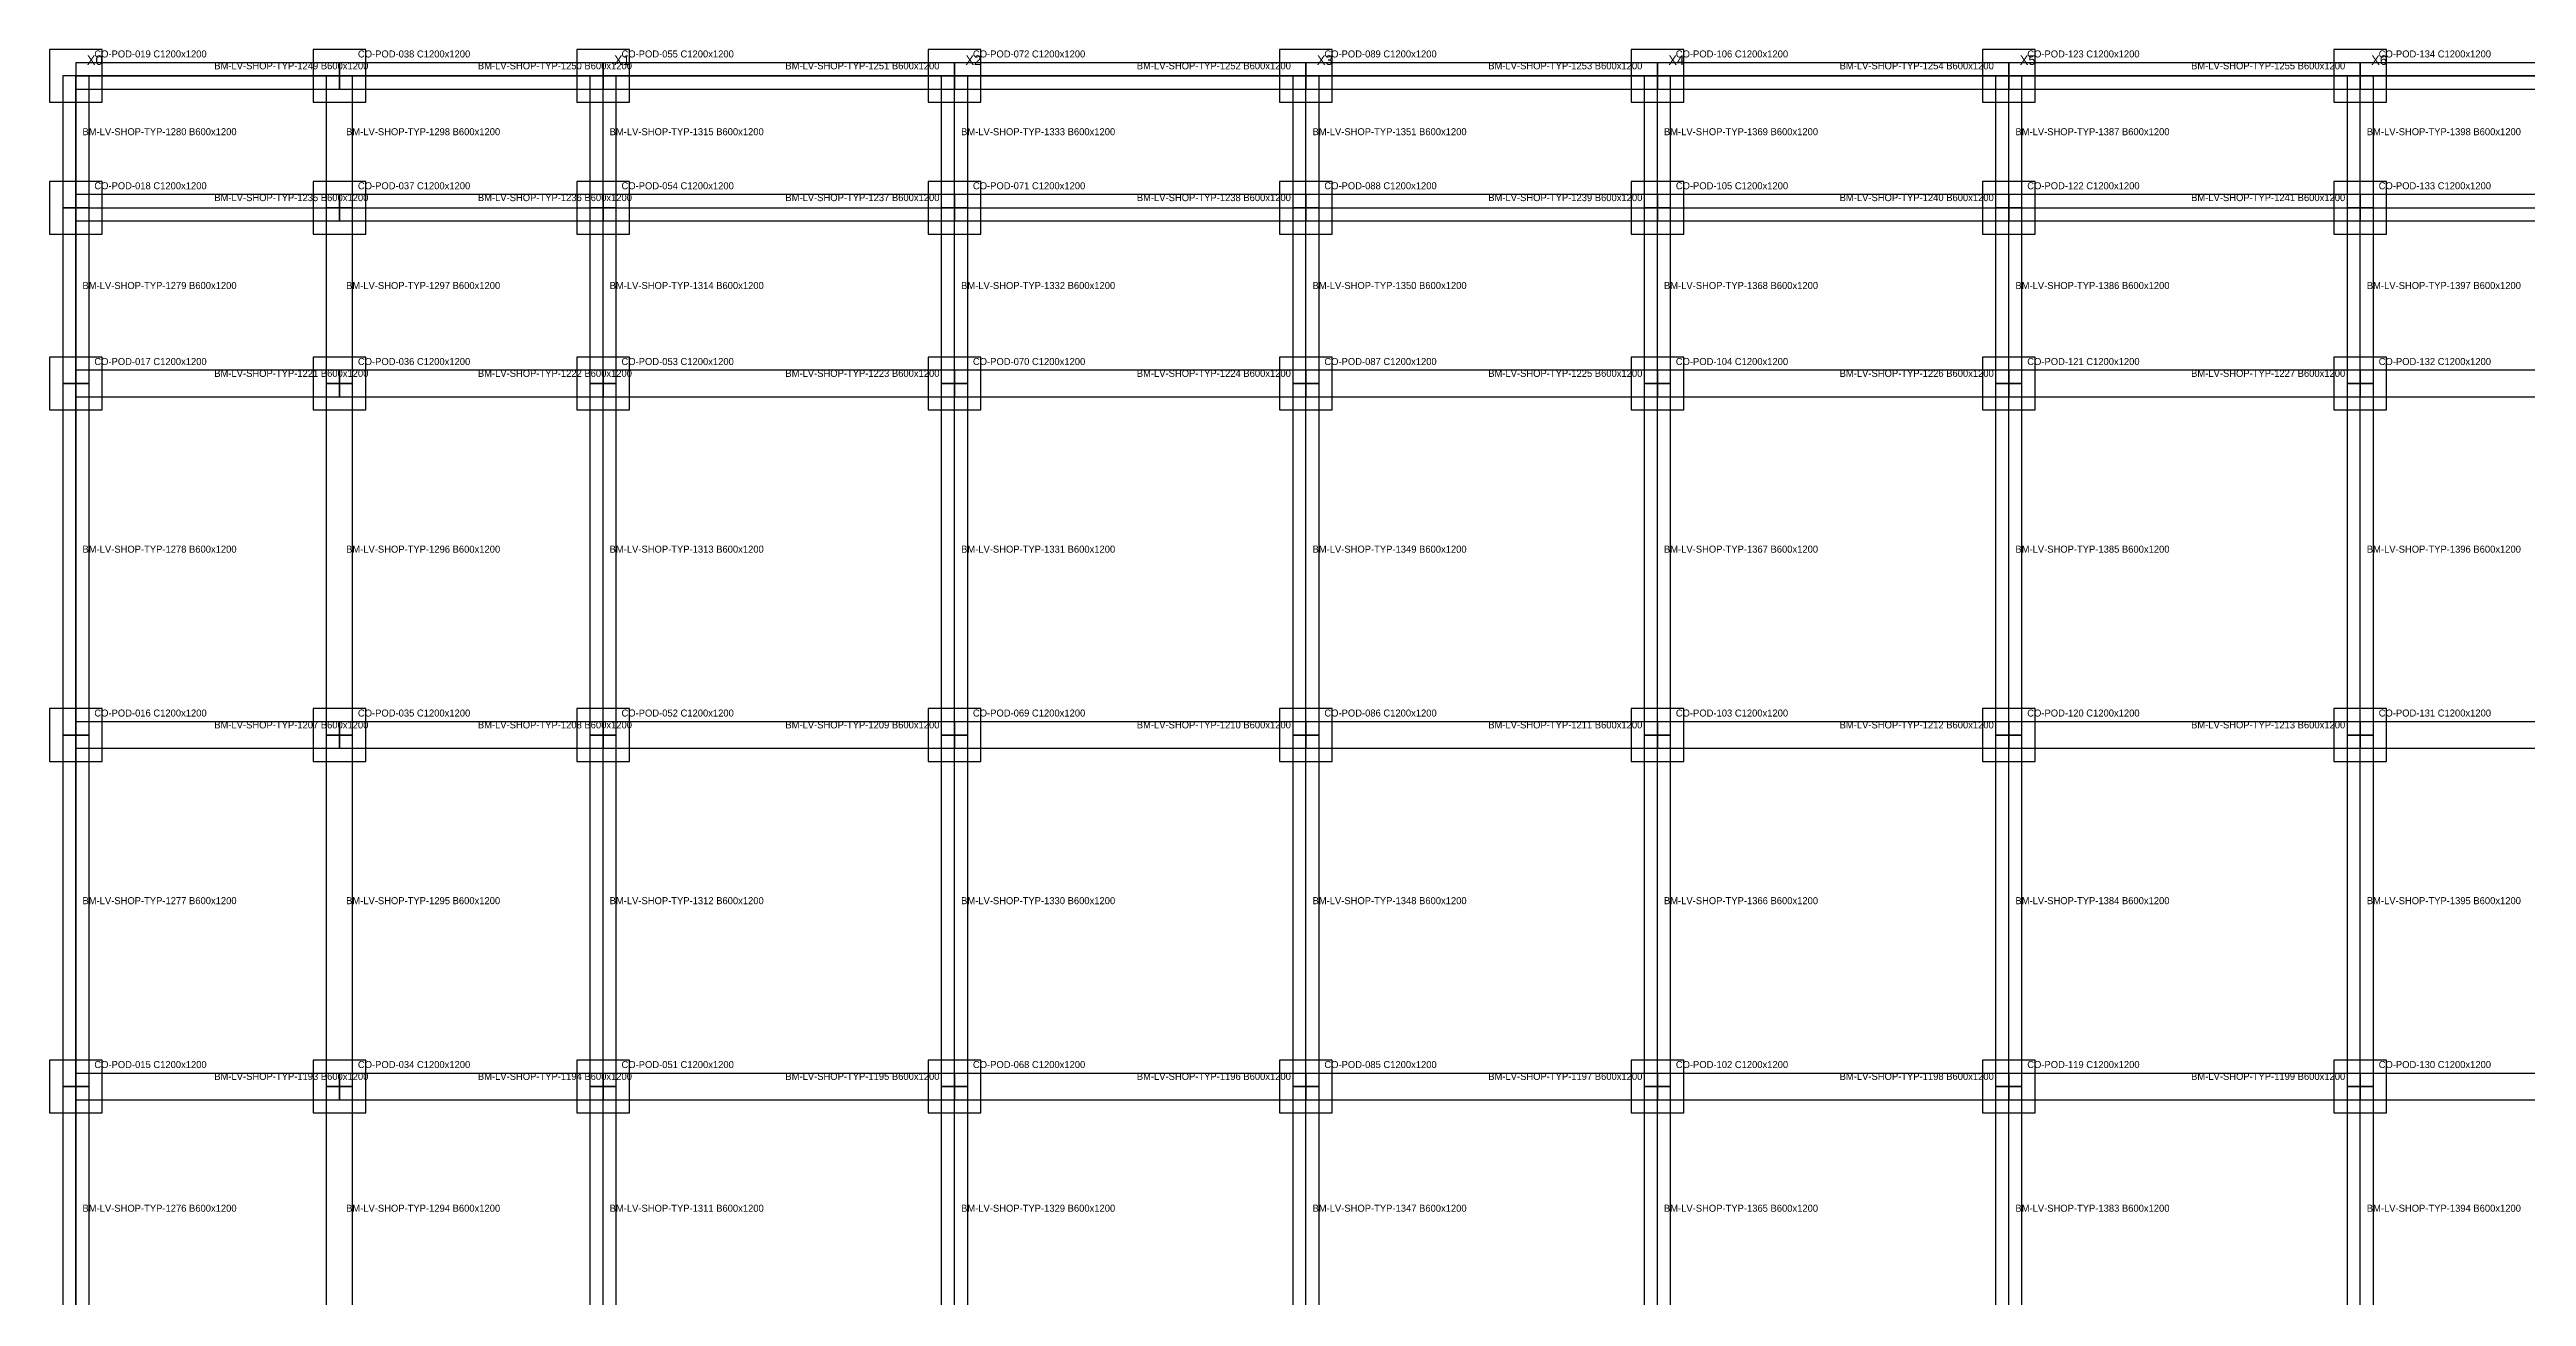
# Model space of a CAD drawing. Header units: millimetres. Extents: x -600 to 227101, y -254450 to 109948.
# Drawn here: x -600 to 55784, y -52778 to -24400 of the extents above; entities that cross this region are included whole.
import ezdxf

# ---------------------------------------------------------------- set-up
doc = ezdxf.new("R2010")
doc.units = ezdxf.units.MM
for name, color, linetype in [('LV-SHOP-TYP_BEAM', 5, 'Continuous'), ('LV-SHOP-TYP_COLUMN', 1, 'Continuous'), ('LV-SHOP-TYP_GRID', 8, 'Continuous'), ('LV-SHOP-TYP_KEEP_OUT', 4, 'Continuous'), ('LV-SHOP-TYP_SLAB', 7, 'Continuous'), ('TEXT', 7, 'Continuous')]:
    doc.layers.add(name, color=color, linetype=linetype)

msp = doc.modelspace()

# ---------------------------------------------------------------- linework, layer by layer
at = {"layer": 'LV-SHOP-TYP_BEAM'}
for points in [[(0, -24700), (0, -25300), (6000, -25300), (6000, -24700), (0, -24700)], [(6000, -24700), (6000, -25300), (12000, -25300), (12000, -24700), (6000, -24700)], [(12000, -24700), (12000, -25300), (20000, -25300), (20000, -24700), (12000, -24700)], [(20000, -24700), (20000, -25300), (28000, -25300), (28000, -24700), (20000, -24700)], [(28000, -24700), (28000, -25300), (36000, -25300), (36000, -24700), (28000, -24700)], [(36000, -24700), (36000, -25300), (44000, -25300), (44000, -24700), (36000, -24700)], [(44000, -24700), (44000, -25300), (52000, -25300), (52000, -24700), (44000, -24700)], [(52000, -24700), (52000, -25300), (60000, -25300), (60000, -24700), (52000, -24700)], [(-300, -28000), (300, -28000), (300, -25000), (-300, -25000), (-300, -28000)], [(5700, -28000), (6300, -28000), (6300, -25000), (5700, -25000), (5700, -28000)], [(11700, -28000), (12300, -28000), (12300, -25000), (11700, -25000), (11700, -28000)], [(19700, -28000), (20300, -28000), (20300, -25000), (19700, -25000), (19700, -28000)], [(27700, -28000), (28300, -28000), (28300, -25000), (27700, -25000), (27700, -28000)], [(35700, -28000), (36300, -28000), (36300, -25000), (35700, -25000), (35700, -28000)], [(43700, -28000), (44300, -28000), (44300, -25000), (43700, -25000), (43700, -28000)], [(51700, -28000), (52300, -28000), (52300, -25000), (51700, -25000), (51700, -28000)], [(-300, -32000), (300, -32000), (300, -28000), (-300, -28000), (-300, -32000)], [(0, -27700), (0, -28300), (6000, -28300), (6000, -27700), (0, -27700)], [(5700, -32000), (6300, -32000), (6300, -28000), (5700, -28000), (5700, -32000)], [(6000, -27700), (6000, -28300), (12000, -28300), (12000, -27700), (6000, -27700)], [(11700, -32000), (12300, -32000), (12300, -28000), (11700, -28000), (11700, -32000)], [(12000, -27700), (12000, -28300), (20000, -28300), (20000, -27700), (12000, -27700)], [(19700, -32000), (20300, -32000), (20300, -28000), (19700, -28000), (19700, -32000)], [(20000, -27700), (20000, -28300), (28000, -28300), (28000, -27700), (20000, -27700)], [(27700, -32000), (28300, -32000), (28300, -28000), (27700, -28000), (27700, -32000)], [(28000, -27700), (28000, -28300), (36000, -28300), (36000, -27700), (28000, -27700)], [(35700, -32000), (36300, -32000), (36300, -28000), (35700, -28000), (35700, -32000)], [(36000, -27700), (36000, -28300), (44000, -28300), (44000, -27700), (36000, -27700)], [(43700, -32000), (44300, -32000), (44300, -28000), (43700, -28000), (43700, -32000)], [(44000, -27700), (44000, -28300), (52000, -28300), (52000, -27700), (44000, -27700)], [(51700, -32000), (52300, -32000), (52300, -28000), (51700, -28000), (51700, -32000)], [(52000, -27700), (52000, -28300), (60000, -28300), (60000, -27700), (52000, -27700)], [(-300, -40000), (300, -40000), (300, -32000), (-300, -32000), (-300, -40000)], [(0, -31700), (0, -32300), (6000, -32300), (6000, -31700), (0, -31700)], [(5700, -40000), (6300, -40000), (6300, -32000), (5700, -32000), (5700, -40000)], [(6000, -31700), (6000, -32300), (12000, -32300), (12000, -31700), (6000, -31700)], [(11700, -40000), (12300, -40000), (12300, -32000), (11700, -32000), (11700, -40000)], [(12000, -31700), (12000, -32300), (20000, -32300), (20000, -31700), (12000, -31700)], [(19700, -40000), (20300, -40000), (20300, -32000), (19700, -32000), (19700, -40000)], [(20000, -31700), (20000, -32300), (28000, -32300), (28000, -31700), (20000, -31700)], [(27700, -40000), (28300, -40000), (28300, -32000), (27700, -32000), (27700, -40000)], [(28000, -31700), (28000, -32300), (36000, -32300), (36000, -31700), (28000, -31700)], [(35700, -40000), (36300, -40000), (36300, -32000), (35700, -32000), (35700, -40000)], [(36000, -31700), (36000, -32300), (44000, -32300), (44000, -31700), (36000, -31700)], [(43700, -40000), (44300, -40000), (44300, -32000), (43700, -32000), (43700, -40000)], [(44000, -31700), (44000, -32300), (52000, -32300), (52000, -31700), (44000, -31700)], [(51700, -40000), (52300, -40000), (52300, -32000), (51700, -32000), (51700, -40000)], [(52000, -31700), (52000, -32300), (60000, -32300), (60000, -31700), (52000, -31700)], [(-300, -48000), (300, -48000), (300, -40000), (-300, -40000), (-300, -48000)], [(0, -39700), (0, -40300), (6000, -40300), (6000, -39700), (0, -39700)], [(5700, -48000), (6300, -48000), (6300, -40000), (5700, -40000), (5700, -48000)], [(6000, -39700), (6000, -40300), (12000, -40300), (12000, -39700), (6000, -39700)], [(11700, -48000), (12300, -48000), (12300, -40000), (11700, -40000), (11700, -48000)], [(12000, -39700), (12000, -40300), (20000, -40300), (20000, -39700), (12000, -39700)], [(19700, -48000), (20300, -48000), (20300, -40000), (19700, -40000), (19700, -48000)], [(20000, -39700), (20000, -40300), (28000, -40300), (28000, -39700), (20000, -39700)], [(27700, -48000), (28300, -48000), (28300, -40000), (27700, -40000), (27700, -48000)], [(28000, -39700), (28000, -40300), (36000, -40300), (36000, -39700), (28000, -39700)], [(35700, -48000), (36300, -48000), (36300, -40000), (35700, -40000), (35700, -48000)], [(36000, -39700), (36000, -40300), (44000, -40300), (44000, -39700), (36000, -39700)], [(43700, -48000), (44300, -48000), (44300, -40000), (43700, -40000), (43700, -48000)], [(44000, -39700), (44000, -40300), (52000, -40300), (52000, -39700), (44000, -39700)], [(51700, -48000), (52300, -48000), (52300, -40000), (51700, -40000), (51700, -48000)], [(52000, -39700), (52000, -40300), (60000, -40300), (60000, -39700), (52000, -39700)], [(0, -47700), (0, -48300), (6000, -48300), (6000, -47700), (0, -47700)], [(6000, -47700), (6000, -48300), (12000, -48300), (12000, -47700), (6000, -47700)], [(12000, -47700), (12000, -48300), (20000, -48300), (20000, -47700), (12000, -47700)], [(20000, -47700), (20000, -48300), (28000, -48300), (28000, -47700), (20000, -47700)], [(28000, -47700), (28000, -48300), (36000, -48300), (36000, -47700), (28000, -47700)], [(36000, -47700), (36000, -48300), (44000, -48300), (44000, -47700), (36000, -47700)], [(44000, -47700), (44000, -48300), (52000, -48300), (52000, -47700), (44000, -47700)], [(52000, -47700), (52000, -48300), (60000, -48300), (60000, -47700), (52000, -47700)], [(-300, -54000), (300, -54000), (300, -48000), (-300, -48000), (-300, -54000)], [(5700, -54000), (6300, -54000), (6300, -48000), (5700, -48000), (5700, -54000)], [(11700, -54000), (12300, -54000), (12300, -48000), (11700, -48000), (11700, -54000)], [(19700, -54000), (20300, -54000), (20300, -48000), (19700, -48000), (19700, -54000)], [(27700, -54000), (28300, -54000), (28300, -48000), (27700, -48000), (27700, -54000)], [(35700, -54000), (36300, -54000), (36300, -48000), (35700, -48000), (35700, -54000)], [(43700, -54000), (44300, -54000), (44300, -48000), (43700, -48000), (43700, -54000)], [(51700, -54000), (52300, -54000), (52300, -48000), (51700, -48000), (51700, -54000)]]:
    msp.add_lwpolyline(points, close=True, dxfattribs=at)
at = {"layer": 'LV-SHOP-TYP_COLUMN'}
for points in [[(-600, -25600), (600, -25600), (600, -24400), (-600, -24400), (-600, -25600)], [(5400, -25600), (6600, -25600), (6600, -24400), (5400, -24400), (5400, -25600)], [(11400, -25600), (12600, -25600), (12600, -24400), (11400, -24400), (11400, -25600)], [(19400, -25600), (20600, -25600), (20600, -24400), (19400, -24400), (19400, -25600)], [(27400, -25600), (28600, -25600), (28600, -24400), (27400, -24400), (27400, -25600)], [(35400, -25600), (36600, -25600), (36600, -24400), (35400, -24400), (35400, -25600)], [(43400, -25600), (44600, -25600), (44600, -24400), (43400, -24400), (43400, -25600)], [(51400, -25600), (52600, -25600), (52600, -24400), (51400, -24400), (51400, -25600)], [(-600, -28600), (600, -28600), (600, -27400), (-600, -27400), (-600, -28600)], [(5400, -28600), (6600, -28600), (6600, -27400), (5400, -27400), (5400, -28600)], [(11400, -28600), (12600, -28600), (12600, -27400), (11400, -27400), (11400, -28600)], [(19400, -28600), (20600, -28600), (20600, -27400), (19400, -27400), (19400, -28600)], [(27400, -28600), (28600, -28600), (28600, -27400), (27400, -27400), (27400, -28600)], [(35400, -28600), (36600, -28600), (36600, -27400), (35400, -27400), (35400, -28600)], [(43400, -28600), (44600, -28600), (44600, -27400), (43400, -27400), (43400, -28600)], [(51400, -28600), (52600, -28600), (52600, -27400), (51400, -27400), (51400, -28600)], [(-600, -32600), (600, -32600), (600, -31400), (-600, -31400), (-600, -32600)], [(5400, -32600), (6600, -32600), (6600, -31400), (5400, -31400), (5400, -32600)], [(11400, -32600), (12600, -32600), (12600, -31400), (11400, -31400), (11400, -32600)], [(19400, -32600), (20600, -32600), (20600, -31400), (19400, -31400), (19400, -32600)], [(27400, -32600), (28600, -32600), (28600, -31400), (27400, -31400), (27400, -32600)], [(35400, -32600), (36600, -32600), (36600, -31400), (35400, -31400), (35400, -32600)], [(43400, -32600), (44600, -32600), (44600, -31400), (43400, -31400), (43400, -32600)], [(51400, -32600), (52600, -32600), (52600, -31400), (51400, -31400), (51400, -32600)], [(-600, -40600), (600, -40600), (600, -39400), (-600, -39400), (-600, -40600)], [(5400, -40600), (6600, -40600), (6600, -39400), (5400, -39400), (5400, -40600)], [(11400, -40600), (12600, -40600), (12600, -39400), (11400, -39400), (11400, -40600)], [(19400, -40600), (20600, -40600), (20600, -39400), (19400, -39400), (19400, -40600)], [(27400, -40600), (28600, -40600), (28600, -39400), (27400, -39400), (27400, -40600)], [(35400, -40600), (36600, -40600), (36600, -39400), (35400, -39400), (35400, -40600)], [(43400, -40600), (44600, -40600), (44600, -39400), (43400, -39400), (43400, -40600)], [(51400, -40600), (52600, -40600), (52600, -39400), (51400, -39400), (51400, -40600)], [(-600, -48600), (600, -48600), (600, -47400), (-600, -47400), (-600, -48600)], [(5400, -48600), (6600, -48600), (6600, -47400), (5400, -47400), (5400, -48600)], [(11400, -48600), (12600, -48600), (12600, -47400), (11400, -47400), (11400, -48600)], [(19400, -48600), (20600, -48600), (20600, -47400), (19400, -47400), (19400, -48600)], [(27400, -48600), (28600, -48600), (28600, -47400), (27400, -47400), (27400, -48600)], [(35400, -48600), (36600, -48600), (36600, -47400), (35400, -47400), (35400, -48600)], [(43400, -48600), (44600, -48600), (44600, -47400), (43400, -47400), (43400, -48600)], [(51400, -48600), (52600, -48600), (52600, -47400), (51400, -47400), (51400, -48600)]]:
    msp.add_lwpolyline(points, close=True, dxfattribs=at)
at = {"layer": 'LV-SHOP-TYP_GRID'}
for points in [[(0, -127000), (0, -25000)], [(0, -25000), (104000, -25000)], [(12000, -127000), (12000, -25000)], [(20000, -127000), (20000, -25000)], [(28000, -127000), (28000, -25000)], [(36000, -127000), (36000, -25000)], [(44000, -127000), (44000, -25000)], [(52000, -127000), (52000, -25000)], [(0, -28000), (104000, -28000)]]:
    msp.add_lwpolyline(points, dxfattribs=at)
at = {"layer": 'LV-SHOP-TYP_KEEP_OUT'}
msp.add_lwpolyline([(0, -28000), (104000, -28000), (104000, -25000), (0, -25000), (0, -28000)], close=True, dxfattribs=at)
at = {"layer": 'LV-SHOP-TYP_SLAB'}
msp.add_lwpolyline([(0, -127000), (104000, -127000), (104000, -25000), (0, -25000), (0, -127000)], close=True, dxfattribs=at)

# ---------------------------------------------------------------- texts
at = {"layer": 'TEXT'}
for s, height, p in [('X0', 220, (250, -24750)), ('CO-POD-019 C1200x1200', 160, (420, -24580)), ('BM-LV-SHOP-TYP-1249 B600x1200', 160, (3150, -24850)), ('CO-POD-038 C1200x1200', 160, (6420, -24580)), ('BM-LV-SHOP-TYP-1250 B600x1200', 160, (9150, -24850)), ('X1', 220, (12250, -24750)), ('CO-POD-055 C1200x1200', 160, (12420, -24580)), ('BM-LV-SHOP-TYP-1251 B600x1200', 160, (16150, -24850)), ('X2', 220, (20250, -24750)), ('CO-POD-072 C1200x1200', 160, (20420, -24580)), ('BM-LV-SHOP-TYP-1252 B600x1200', 160, (24150, -24850)), ('X3', 220, (28250, -24750)), ('CO-POD-089 C1200x1200', 160, (28420, -24580)), ('BM-LV-SHOP-TYP-1253 B600x1200', 160, (32150, -24850)), ('X4', 220, (36250, -24750)), ('CO-POD-106 C1200x1200', 160, (36420, -24580)), ('BM-LV-SHOP-TYP-1254 B600x1200', 160, (40150, -24850)), ('X5', 220, (44250, -24750)), ('CO-POD-123 C1200x1200', 160, (44420, -24580)), ('BM-LV-SHOP-TYP-1255 B600x1200', 160, (48150, -24850)), ('X6', 220, (52250, -24750)), ('CO-POD-134 C1200x1200', 160, (52420, -24580)), ('BM-LV-SHOP-TYP-1280 B600x1200', 160, (150, -26350)), ('BM-LV-SHOP-TYP-1298 B600x1200', 160, (6150, -26350)), ('BM-LV-SHOP-TYP-1315 B600x1200', 160, (12150, -26350)), ('BM-LV-SHOP-TYP-1333 B600x1200', 160, (20150, -26350)), ('BM-LV-SHOP-TYP-1351 B600x1200', 160, (28150, -26350)), ('BM-LV-SHOP-TYP-1369 B600x1200', 160, (36150, -26350)), ('BM-LV-SHOP-TYP-1387 B600x1200', 160, (44150, -26350)), ('BM-LV-SHOP-TYP-1398 B600x1200', 160, (52150, -26350)), ('CO-POD-018 C1200x1200', 160, (420, -27580)), ('CO-POD-037 C1200x1200', 160, (6420, -27580)), ('CO-POD-054 C1200x1200', 160, (12420, -27580)), ('CO-POD-071 C1200x1200', 160, (20420, -27580)), ('CO-POD-088 C1200x1200', 160, (28420, -27580)), ('CO-POD-105 C1200x1200', 160, (36420, -27580)), ('CO-POD-122 C1200x1200', 160, (44420, -27580)), ('CO-POD-133 C1200x1200', 160, (52420, -27580)), ('BM-LV-SHOP-TYP-1235 B600x1200', 160, (3150, -27850)), ('BM-LV-SHOP-TYP-1236 B600x1200', 160, (9150, -27850)), ('BM-LV-SHOP-TYP-1237 B600x1200', 160, (16150, -27850)), ('BM-LV-SHOP-TYP-1238 B600x1200', 160, (24150, -27850)), ('BM-LV-SHOP-TYP-1239 B600x1200', 160, (32150, -27850)), ('BM-LV-SHOP-TYP-1240 B600x1200', 160, (40150, -27850)), ('BM-LV-SHOP-TYP-1241 B600x1200', 160, (48150, -27850)), ('BM-LV-SHOP-TYP-1279 B600x1200', 160, (150, -29850)), ('BM-LV-SHOP-TYP-1297 B600x1200', 160, (6150, -29850)), ('BM-LV-SHOP-TYP-1314 B600x1200', 160, (12150, -29850)), ('BM-LV-SHOP-TYP-1332 B600x1200', 160, (20150, -29850)), ('BM-LV-SHOP-TYP-1350 B600x1200', 160, (28150, -29850)), ('BM-LV-SHOP-TYP-1368 B600x1200', 160, (36150, -29850)), ('BM-LV-SHOP-TYP-1386 B600x1200', 160, (44150, -29850)), ('BM-LV-SHOP-TYP-1397 B600x1200', 160, (52150, -29850)), ('CO-POD-017 C1200x1200', 160, (420, -31580)), ('CO-POD-036 C1200x1200', 160, (6420, -31580)), ('CO-POD-053 C1200x1200', 160, (12420, -31580)), ('CO-POD-070 C1200x1200', 160, (20420, -31580)), ('CO-POD-087 C1200x1200', 160, (28420, -31580)), ('CO-POD-104 C1200x1200', 160, (36420, -31580)), ('CO-POD-121 C1200x1200', 160, (44420, -31580)), ('CO-POD-132 C1200x1200', 160, (52420, -31580)), ('BM-LV-SHOP-TYP-1221 B600x1200', 160, (3150, -31850)), ('BM-LV-SHOP-TYP-1222 B600x1200', 160, (9150, -31850)), ('BM-LV-SHOP-TYP-1223 B600x1200', 160, (16150, -31850)), ('BM-LV-SHOP-TYP-1224 B600x1200', 160, (24150, -31850)), ('BM-LV-SHOP-TYP-1225 B600x1200', 160, (32150, -31850)), ('BM-LV-SHOP-TYP-1226 B600x1200', 160, (40150, -31850)), ('BM-LV-SHOP-TYP-1227 B600x1200', 160, (48150, -31850)), ('BM-LV-SHOP-TYP-1278 B600x1200', 160, (150, -35850)), ('BM-LV-SHOP-TYP-1296 B600x1200', 160, (6150, -35850)), ('BM-LV-SHOP-TYP-1313 B600x1200', 160, (12150, -35850)), ('BM-LV-SHOP-TYP-1331 B600x1200', 160, (20150, -35850)), ('BM-LV-SHOP-TYP-1349 B600x1200', 160, (28150, -35850)), ('BM-LV-SHOP-TYP-1367 B600x1200', 160, (36150, -35850)), ('BM-LV-SHOP-TYP-1385 B600x1200', 160, (44150, -35850)), ('BM-LV-SHOP-TYP-1396 B600x1200', 160, (52150, -35850)), ('CO-POD-016 C1200x1200', 160, (420, -39580)), ('CO-POD-035 C1200x1200', 160, (6420, -39580)), ('CO-POD-052 C1200x1200', 160, (12420, -39580)), ('CO-POD-069 C1200x1200', 160, (20420, -39580)), ('CO-POD-086 C1200x1200', 160, (28420, -39580)), ('CO-POD-103 C1200x1200', 160, (36420, -39580)), ('CO-POD-120 C1200x1200', 160, (44420, -39580)), ('CO-POD-131 C1200x1200', 160, (52420, -39580)), ('BM-LV-SHOP-TYP-1207 B600x1200', 160, (3150, -39850)), ('BM-LV-SHOP-TYP-1208 B600x1200', 160, (9150, -39850)), ('BM-LV-SHOP-TYP-1209 B600x1200', 160, (16150, -39850)), ('BM-LV-SHOP-TYP-1210 B600x1200', 160, (24150, -39850)), ('BM-LV-SHOP-TYP-1211 B600x1200', 160, (32150, -39850)), ('BM-LV-SHOP-TYP-1212 B600x1200', 160, (40150, -39850)), ('BM-LV-SHOP-TYP-1213 B600x1200', 160, (48150, -39850)), ('BM-LV-SHOP-TYP-1277 B600x1200', 160, (150, -43850)), ('BM-LV-SHOP-TYP-1295 B600x1200', 160, (6150, -43850)), ('BM-LV-SHOP-TYP-1312 B600x1200', 160, (12150, -43850)), ('BM-LV-SHOP-TYP-1330 B600x1200', 160, (20150, -43850)), ('BM-LV-SHOP-TYP-1348 B600x1200', 160, (28150, -43850)), ('BM-LV-SHOP-TYP-1366 B600x1200', 160, (36150, -43850)), ('BM-LV-SHOP-TYP-1384 B600x1200', 160, (44150, -43850)), ('BM-LV-SHOP-TYP-1395 B600x1200', 160, (52150, -43850)), ('CO-POD-015 C1200x1200', 160, (420, -47580)), ('BM-LV-SHOP-TYP-1193 B600x1200', 160, (3150, -47850)), ('CO-POD-034 C1200x1200', 160, (6420, -47580)), ('BM-LV-SHOP-TYP-1194 B600x1200', 160, (9150, -47850)), ('CO-POD-051 C1200x1200', 160, (12420, -47580)), ('BM-LV-SHOP-TYP-1195 B600x1200', 160, (16150, -47850)), ('CO-POD-068 C1200x1200', 160, (20420, -47580)), ('BM-LV-SHOP-TYP-1196 B600x1200', 160, (24150, -47850)), ('CO-POD-085 C1200x1200', 160, (28420, -47580)), ('BM-LV-SHOP-TYP-1197 B600x1200', 160, (32150, -47850)), ('CO-POD-102 C1200x1200', 160, (36420, -47580)), ('BM-LV-SHOP-TYP-1198 B600x1200', 160, (40150, -47850)), ('CO-POD-119 C1200x1200', 160, (44420, -47580)), ('BM-LV-SHOP-TYP-1199 B600x1200', 160, (48150, -47850)), ('CO-POD-130 C1200x1200', 160, (52420, -47580)), ('BM-LV-SHOP-TYP-1276 B600x1200', 160, (150, -50850)), ('BM-LV-SHOP-TYP-1294 B600x1200', 160, (6150, -50850)), ('BM-LV-SHOP-TYP-1311 B600x1200', 160, (12150, -50850)), ('BM-LV-SHOP-TYP-1329 B600x1200', 160, (20150, -50850)), ('BM-LV-SHOP-TYP-1347 B600x1200', 160, (28150, -50850)), ('BM-LV-SHOP-TYP-1365 B600x1200', 160, (36150, -50850)), ('BM-LV-SHOP-TYP-1383 B600x1200', 160, (44150, -50850)), ('BM-LV-SHOP-TYP-1394 B600x1200', 160, (52150, -50850))]:
    msp.add_text(s, height=height, dxfattribs=at).set_placement(p)

doc.saveas('drawing.dxf')
